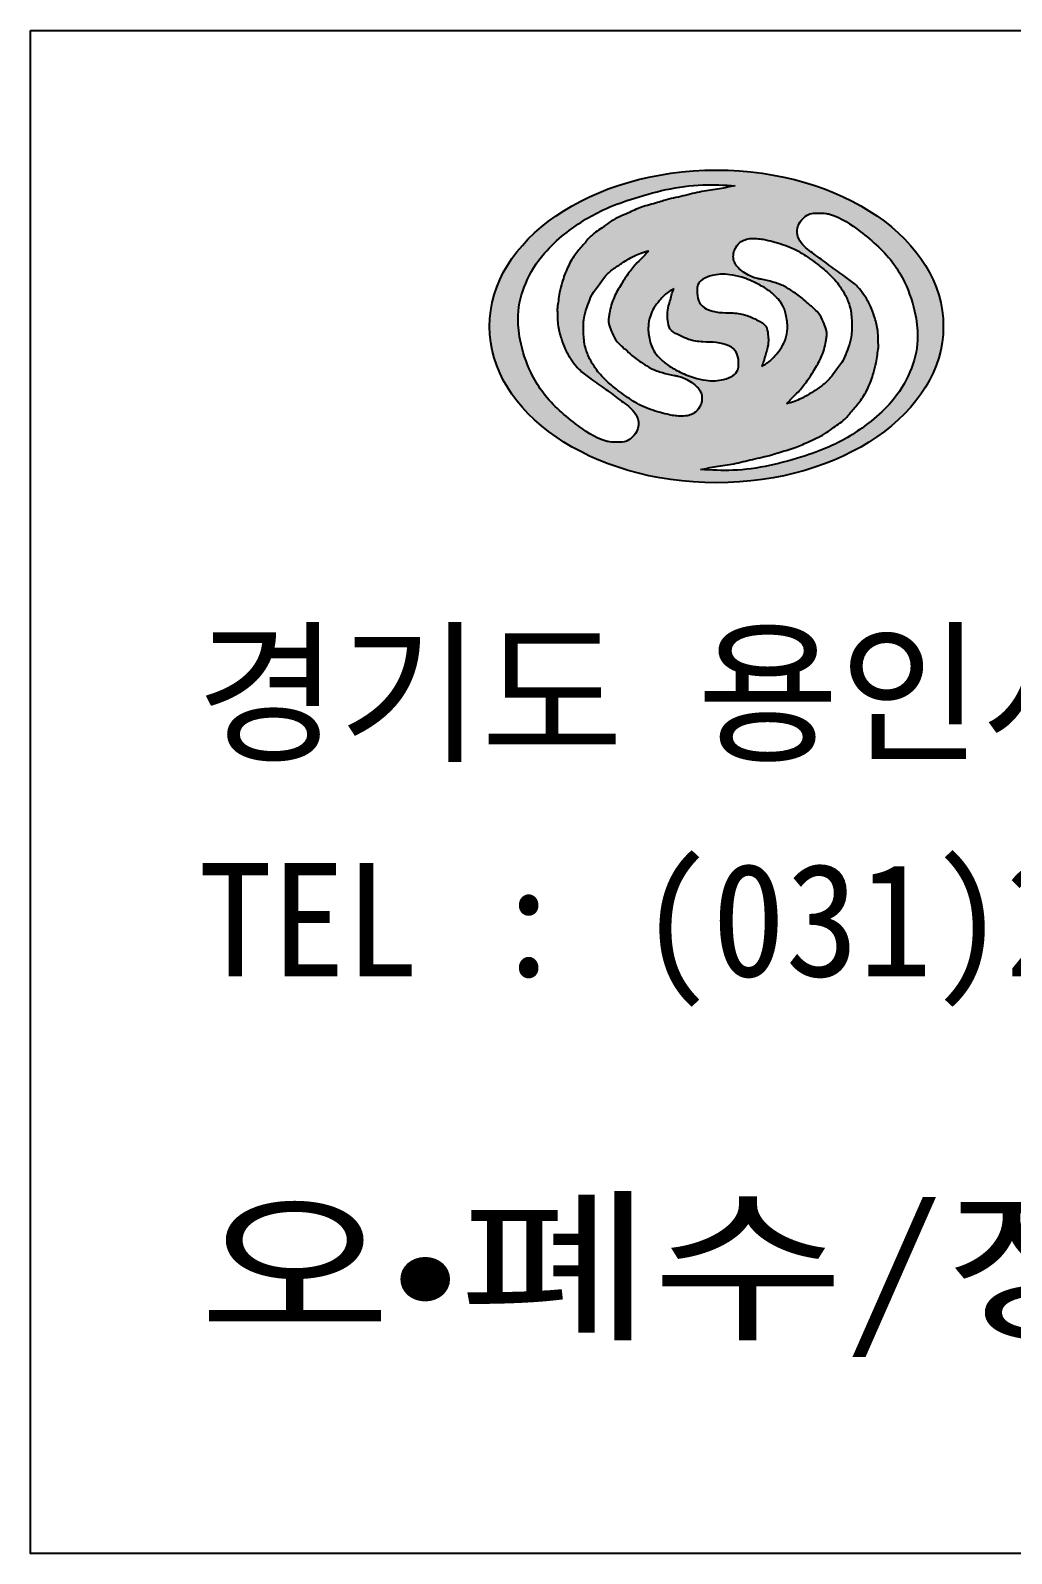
# Model space of a CAD drawing. Header units: millimetres. Extents: x 169673 to 334584, y 156879 to 224061.
# Drawn here: x 191270 to 192613, y 156879 to 158963 of the extents above; entities that cross this region are included whole.
import ezdxf

# ---------------------------------------------------------------- set-up
doc = ezdxf.new("R2010")
doc.units = ezdxf.units.MM
doc.header["$LTSCALE"] = 40
doc.header["$MEASUREMENT"] = 0
doc.layers.get('0').update_dxf_attribs({"linetype": 'CONTINUOUS'})
doc.layers.add('A-BORD', color=7, linetype='CONTINUOUS')
doc.layers.add('TITLE관련', color=7, linetype='CONTINUOUS')
doc.styles.add('굴림', font='')
doc.styles.get('굴림').set_extended_font_data('GulimChe')

msp = doc.modelspace()

# ---------------------------------------------------------------- hatches: boundary and pattern name
h = msp.add_hatch(color=5)
h.set_gradient(color1=(0, 0, 255), color2=(77, 77, 255), one_color=1, tint=0.65)
edge = h.paths.add_edge_path(flags=16)
edge.add_spline(control_points=[(192187, 158361.8), (192201.7, 158361), (192250.3, 158358.3), (192311.4, 158373.4), (192375.1, 158396.4), (192415, 158421.9), (192451.7, 158455.6), (192475.3, 158493.2), (192486, 158535.1), (192481.7, 158577.5), (192470, 158612.7), (192446.4, 158653.7), (192410.8, 158684.5), (192378.2, 158707.5), (192357, 158712.8), (192347.5, 158712.7), (192336.7, 158712.6), (192328.2, 158706.7), (192321.5, 158699.3), (192318.5, 158689.7), (192320, 158679.1), (192328.3, 158665.9), (192345.3, 158654.8), (192364.2, 158640), (192382.7, 158627.4), (192396.6, 158617.3), (192405.5, 158607.9), (192412.7, 158598.2), (192420, 158585.8), (192425.2, 158570.5), (192429.3, 158556.5), (192430, 158544), (192430.2, 158535.6), (192430.5, 158527.3), (192428.7, 158518.5), (192427.4, 158506.7), (192423.3, 158491.6), (192417, 158474.2), (192407.4, 158456.8), (192395.2, 158443.5), (192383.6, 158428.6), (192369.2, 158419.7), (192353.3, 158407.5), (192335.2, 158400.3), (192314.6, 158390.2), (192297.5, 158386.3), (192278.8, 158380), (192258.2, 158376.1), (192233.2, 158369.2), (192209.1, 158366.3), (192194, 158363.2), (192187, 158361.8)], knot_values=[0, 0, 0, 0, 1.7171, 5.630146, 7.172977, 9.586727, 11.063255, 12.933388, 14.665633, 15.973267, 17.82627, 18.933003, 21.428336, 23.236813, 23.465554, 23.95344, 24.33725, 24.684347, 25.113068, 25.478445, 25.820162, 26.323566, 27.227168, 28.151167, 29.124288, 29.825962, 30.133251, 30.62492, 31.222925, 31.799616, 32.498644, 32.902553, 33.252388, 33.474909, 33.860034, 34.288624, 34.856585, 35.671391, 36.440255, 37.140327, 37.763345, 38.611042, 39.09022, 40.080669, 40.854265, 41.749441, 42.104691, 43.150714, 44.173672, 45.117865, 45.959505, 45.959505, 45.959505, 45.959505], degree=3, periodic=0)
h.paths.add_polyline_path([(192003.3, 158523), (192005.4, 158519.3), (192007.6, 158515.7), (192009.9, 158512.2), (192012.4, 158508.7), (192014.9, 158505.4), (192017.7, 158502.2), (192020.5, 158499.1), (192023.6, 158496.1), (192026.8, 158493.4), (192030.1, 158490.8), (192033.5, 158488.2), (192036.9, 158485.8), (192040.4, 158483.3), (192043.9, 158480.9), (192047.3, 158478.5), (192050.8, 158476.1), (192054.2, 158473.6), (192057.6, 158471.1), (192061, 158468.6), (192064.4, 158466.1), (192067.8, 158463.6), (192071.2, 158461), (192074.6, 158458.5), (192078, 158456), (192081.5, 158453.6), (192084.9, 158451.1), (192088.2, 158448.4), (192091.4, 158445.6), (192094.3, 158442.6), (192096.9, 158439.3), (192099.2, 158435.6), (192100.9, 158431.7), (192101.9, 158427.6), (192102.2, 158423.4), (192101.6, 158419.2), (192100.3, 158415.1), (192098.2, 158411.4), (192095.6, 158408.1), (192092.5, 158405.1), (192089.1, 158402.5), (192085.4, 158400.6), (192081.4, 158399.5), (192077.1, 158399.2), (192072.8, 158399.1), (192068.6, 158399.2), (192064.4, 158399.4), (192060.2, 158400.1), (192056.1, 158401.2), (192052.1, 158402.5), (192048.2, 158404.1), (192044.4, 158405.8), (192040.6, 158407.7), (192036.9, 158409.8), (192033.3, 158412), (192029.7, 158414.3), (192026.2, 158416.7), (192022.7, 158419.2), (192019.3, 158421.8), (192015.9, 158424.4), (192012.5, 158427), (192009.1, 158429.7), (192005.8, 158432.4), (192002.5, 158435.1), (191999.2, 158437.9), (191996, 158440.7), (191992.9, 158443.5), (191989.8, 158446.4), (191986.8, 158449.4), (191983.8, 158452.4), (191980.9, 158455.4), (191978.1, 158458.6), (191975.4, 158461.8), (191972.8, 158465.1), (191970.3, 158468.4), (191967.8, 158471.9), (191965.5, 158475.4), (191963.2, 158478.9), (191961.1, 158482.6), (191959, 158486.3), (191957, 158490), (191955.2, 158493.8), (191953.4, 158497.7), (191951.7, 158501.6), (191950, 158505.5), (191948.5, 158509.4), (191947.1, 158513.4), (191945.7, 158517.4), (191944.5, 158521.5), (191943.3, 158525.5), (191942.2, 158529.6), (191941.3, 158533.8), (191940.4, 158537.9), (191939.6, 158542.1), (191938.9, 158546.3), (191938.3, 158550.5), (191937.8, 158554.7), (191937.5, 158558.9), (191937.3, 158563.1), (191937.2, 158567.3), (191937.3, 158571.6), (191937.5, 158575.8), (191937.9, 158580), (191938.5, 158584.2), (191939.2, 158588.4), (191940, 158592.5), (191941, 158596.7), (191942.2, 158600.8), (191943.4, 158604.8), (191944.8, 158608.9), (191946.3, 158612.9), (191947.9, 158616.8), (191949.6, 158620.7), (191951.4, 158624.5), (191953.3, 158628.3), (191955.4, 158632.1), (191957.5, 158635.7), (191959.7, 158639.3), (191962, 158642.9), (191964.5, 158646.4), (191967, 158649.8), (191969.6, 158653.1), (191972.2, 158656.4), (191975, 158659.6), (191977.8, 158662.7), (191980.8, 158665.8), (191983.7, 158668.8), (191986.8, 158671.7), (191989.9, 158674.6), (191993.1, 158677.4), (191996.3, 158680.1), (191999.6, 158682.8), (192002.9, 158685.5), (192006.2, 158688.1), (192009.6, 158690.6), (192013.1, 158693.1), (192016.5, 158695.6), (192020, 158697.9), (192023.6, 158700.3), (192027.2, 158702.6), (192030.8, 158704.8), (192034.4, 158706.9), (192038.1, 158709), (192041.8, 158711), (192045.5, 158713), (192049.3, 158714.9), (192053.1, 158716.7), (192057, 158718.4), (192060.8, 158720.1), (192064.7, 158721.7), (192068.7, 158723.3), (192072.6, 158724.8), (192076.6, 158726.3), (192080.6, 158727.7), (192084.6, 158729.1), (192088.6, 158730.4), (192092.6, 158731.7), (192096.7, 158733), (192100.7, 158734.3), (192104.8, 158735.6), (192108.9, 158736.8), (192112.9, 158737.9), (192117, 158739.1), (192121.2, 158740.2), (192125.3, 158741.2), (192129.4, 158742.3), (192133.5, 158743.3), (192137.7, 158744.2), (192141.8, 158745.1), (192146, 158745.9), (192150.1, 158746.7), (192154.3, 158747.4), (192158.5, 158748.1), (192162.7, 158748.7), (192166.9, 158749.3), (192171.1, 158749.8), (192175.3, 158750.2), (192179.5, 158750.6), (192183.7, 158750.9), (192187.9, 158751.1), (192192.1, 158751.2), (192196.3, 158751.3), (192200.5, 158751.3), (192204.7, 158751.3), (192209, 158751.2), (192213.2, 158751.1), (192217.4, 158750.9), (192221.7, 158750.7), (192225.9, 158750.5), (192230.1, 158750.3), (192234.3, 158750.1), (192230.2, 158749.2), (192226.1, 158748.4), (192221.9, 158747.6), (192217.8, 158746.8), (192213.6, 158746.1), (192209.4, 158745.4), (192205.2, 158744.8), (192201.1, 158744.2), (192196.9, 158743.5), (192192.7, 158742.8), (192188.6, 158742.1), (192184.4, 158741.2), (192180.3, 158740.3), (192176.2, 158739.3), (192172.1, 158738.3), (192168, 158737.3), (192163.9, 158736.3), (192159.8, 158735.3), (192155.6, 158734.4), (192151.5, 158733.5), (192147.4, 158732.6), (192143.3, 158731.6), (192139.2, 158730.5), (192135.2, 158729.3), (192131.1, 158728), (192127.1, 158726.8), (192123, 158725.6), (192118.9, 158724.5), (192114.9, 158723.3), (192110.8, 158722.1), (192106.8, 158720.8), (192102.9, 158719.3), (192099, 158717.7), (192095.1, 158716), (192091.3, 158714.2), (192087.4, 158712.5), (192083.5, 158710.8), (192079.6, 158709.1), (192075.8, 158707.3), (192072, 158705.5), (192068.2, 158703.5), (192064.6, 158701.4), (192061.1, 158699), (192057.7, 158696.5), (192054.3, 158694.1), (192050.8, 158691.6), (192047.3, 158689.2), (192043.8, 158686.8), (192040.5, 158684.2), (192037.3, 158681.4), (192034.4, 158678.4), (192031.5, 158675.3), (192028.8, 158672.1), (192026.1, 158668.8), (192023.3, 158665.6), (192020.6, 158662.4), (192017.9, 158659.1), (192015.3, 158655.8), (192012.9, 158652.3), (192010.6, 158648.7), (192008.6, 158645.1), (192006.6, 158641.3), (192004.8, 158637.5), (192003.1, 158633.6), (192001.5, 158629.7), (192000.1, 158625.7), (191998.7, 158621.7), (191997.4, 158617.7), (191996.2, 158613.6), (191995.2, 158609.5), (191994.3, 158605.4), (191993.6, 158601.2), (191993, 158597.1), (191992.4, 158592.9), (191991.7, 158588.7), (191991.1, 158584.5), (191990.9, 158580.3), (191991, 158576.1), (191991.2, 158571.8), (191991.3, 158567.6), (191991.5, 158563.4), (191991.9, 158559.2), (191992.6, 158555), (191993.5, 158550.9), (191994.5, 158546.8), (191995.7, 158542.7), (191997, 158538.7), (191998.4, 158534.7), (191999.9, 158530.7), (192001.5, 158526.8)])
h.paths.add_polyline_path([(192068.3, 158543.3), (192070, 158540.4), (192072, 158537.7), (192074.2, 158535.1), (192076.5, 158532.6), (192079, 158530.3), (192081.6, 158528), (192084.2, 158525.8), (192086.7, 158523.5), (192089.3, 158521.3), (192091.8, 158519), (192094.4, 158516.9), (192097.1, 158514.7), (192099.8, 158512.6), (192102.5, 158510.6), (192105.3, 158508.7), (192108.1, 158506.8), (192111, 158504.9), (192113.9, 158503.2), (192116.8, 158501.5), (192119.9, 158499.9), (192122.9, 158498.5), (192126.1, 158497.3), (192129.3, 158496.1), (192132.5, 158495.1), (192135.8, 158494.1), (192139.1, 158493.2), (192142.4, 158492.4), (192145.7, 158491.7), (192149, 158491), (192152.4, 158490.3), (192155.7, 158489.6), (192159, 158488.7), (192162.2, 158487.7), (192165.3, 158486.4), (192168.3, 158484.8), (192171.3, 158483), (192174.1, 158481.2), (192177, 158479.3), (192179.6, 158477.2), (192182.2, 158474.9), (192184.4, 158472.4), (192186.3, 158469.5), (192187.7, 158466.4), (192188.6, 158463.1), (192188.9, 158459.7), (192188.8, 158456.3), (192188.1, 158453), (192187, 158449.8), (192185.4, 158446.8), (192183.5, 158443.9), (192181.1, 158441.4), (192178.5, 158439.3), (192175.5, 158437.6), (192172.3, 158436.3), (192169.1, 158435.4), (192165.7, 158435), (192162.3, 158434.8), (192158.9, 158434.8), (192155.5, 158435), (192152.1, 158435.4), (192148.7, 158435.8), (192145.4, 158436.4), (192142.1, 158437.1), (192138.8, 158437.9), (192135.5, 158438.7), (192132.2, 158439.6), (192128.9, 158440.5), (192125.6, 158441.5), (192122.4, 158442.6), (192119.2, 158443.7), (192116, 158444.8), (192112.8, 158446.1), (192109.7, 158447.4), (192106.6, 158448.8), (192103.6, 158450.3), (192100.6, 158451.9), (192097.6, 158453.6), (192094.7, 158455.4), (192091.9, 158457.2), (192089, 158459.1), (192086.2, 158461), (192083.4, 158463), (192080.6, 158464.9), (192077.9, 158466.9), (192075.2, 158468.9), (192072.4, 158471), (192069.8, 158473.1), (192067.1, 158475.2), (192064.5, 158477.4), (192061.9, 158479.6), (192059.4, 158481.9), (192056.9, 158484.2), (192054.5, 158486.6), (192052.2, 158489.1), (192049.9, 158491.6), (192047.7, 158494.2), (192045.6, 158496.9), (192043.6, 158499.6), (192041.6, 158502.4), (192039.8, 158505.3), (192038.1, 158508.2), (192036.4, 158511.2), (192034.9, 158514.2), (192033.4, 158517.3), (192032.1, 158520.4), (192030.9, 158523.6), (192029.8, 158526.8), (192029, 158530.1), (192028.3, 158533.4), (192027.8, 158536.8), (192027.4, 158540.2), (192027.1, 158543.6), (192026.9, 158547), (192026.8, 158550.4), (192026.8, 158553.8), (192026.8, 158557.2), (192026.8, 158560.6), (192027, 158564), (192027.3, 158567.4), (192027.7, 158570.7), (192028.5, 158574.1), (192029.4, 158577.3), (192030.5, 158580.5), (192031.7, 158583.7), (192032.9, 158586.9), (192034, 158590.2), (192035.1, 158593.4), (192036.3, 158596.6), (192037.7, 158599.6), (192039.3, 158602.6), (192041.2, 158605.4), (192043.2, 158608.2), (192045.3, 158610.9), (192047.4, 158613.6), (192049.4, 158616.3), (192051.4, 158619.1), (192053.3, 158621.9), (192055.4, 158624.6), (192057.6, 158627.2), (192059.9, 158629.6), (192062.4, 158631.9), (192065, 158634.1), (192067.7, 158636.2), (192070.5, 158638.2), (192073.3, 158640.2), (192076.1, 158642), (192079, 158643.9), (192081.8, 158645.7), (192084.7, 158647.5), (192087.6, 158649.2), (192090.6, 158650.9), (192093.6, 158652.6), (192096.6, 158654.1), (192099.7, 158655.5), (192102.8, 158656.8), (192106, 158658), (192109.2, 158659.1), (192112.5, 158660.1), (192115.7, 158661), (192113.6, 158658.4), (192111.4, 158655.8), (192109.1, 158653.3), (192106.7, 158650.9), (192104.2, 158648.6), (192101.8, 158646.2), (192099.4, 158643.8), (192097, 158641.3), (192094.8, 158638.7), (192092.7, 158636.1), (192090.6, 158633.4), (192088.6, 158630.6), (192086.7, 158627.8), (192084.8, 158625), (192082.9, 158622.2), (192081.1, 158619.3), (192079.3, 158616.5), (192077.5, 158613.6), (192075.7, 158610.7), (192074, 158607.7), (192072.4, 158604.7), (192070.8, 158601.7), (192069.3, 158598.7), (192068, 158595.5), (192066.7, 158592.4), (192065.6, 158589.2), (192064.5, 158585.9), (192063.6, 158582.6), (192062.9, 158579.3), (192062.2, 158576), (192061.7, 158572.6), (192061.3, 158569.2), (192061.1, 158565.8), (192061.3, 158562.4), (192061.9, 158559.1), (192062.9, 158555.9), (192064.2, 158552.7), (192065.5, 158549.5), (192066.9, 158546.4)])
h.paths.add_polyline_path([(192149.1, 158550.3), (192151.6, 158548.7), (192154.1, 158547.3), (192156.8, 158545.9), (192159.4, 158544.6), (192161.9, 158543.4), (192164.5, 158542.2), (192167.1, 158541.1), (192169.7, 158540.1), (192172.4, 158539.3), (192175.1, 158538.5), (192177.9, 158537.9), (192180.7, 158537.4), (192183.6, 158536.9), (192186.4, 158536.6), (192189.3, 158536.4), (192192.1, 158536.2), (192195, 158536.1), (192197.8, 158536.1), (192200.7, 158536), (192203.5, 158535.9), (192206.3, 158535.7), (192209.2, 158535.4), (192212, 158535), (192214.8, 158534.5), (192217.5, 158533.9), (192220.3, 158533.1), (192223, 158532.2), (192225.7, 158531.2), (192228.2, 158529.8), (192230.5, 158528.1), (192232.6, 158526.2), (192234.5, 158523.9), (192236, 158521.5), (192237.2, 158518.9), (192238.1, 158516.2), (192238.6, 158513.4), (192238.9, 158510.6), (192239, 158507.7), (192239, 158504.8), (192238.8, 158501.9), (192238.3, 158499.1), (192237.2, 158496.5), (192235.7, 158494.1), (192233.7, 158492), (192231.4, 158490.2), (192228.9, 158488.7), (192226.4, 158487.5), (192223.7, 158486.5), (192220.9, 158485.7), (192218.1, 158485), (192215.3, 158484.4), (192212.5, 158483.9), (192209.7, 158483.4), (192206.9, 158483.2), (192204.1, 158483.1), (192201.2, 158483.3), (192198.4, 158483.5), (192195.6, 158483.9), (192192.7, 158484.3), (192189.9, 158484.7), (192187.1, 158485.3), (192184.3, 158485.8), (192181.6, 158486.5), (192178.8, 158487.2), (192176.1, 158488.1), (192173.4, 158489), (192170.8, 158490), (192168.1, 158491), (192165.5, 158492.1), (192162.9, 158493.3), (192160.3, 158494.5), (192157.7, 158495.8), (192155.2, 158497.1), (192152.7, 158498.4), (192150.2, 158499.8), (192147.7, 158501.2), (192145.3, 158502.7), (192142.9, 158504.2), (192140.6, 158505.9), (192138.3, 158507.6), (192136.1, 158509.4), (192134, 158511.3), (192132, 158513.3), (192130, 158515.3), (192128, 158517.4), (192126.2, 158519.6), (192124.5, 158521.9), (192122.9, 158524.3), (192121.6, 158526.7), (192120.4, 158529.3), (192119.4, 158532), (192118.5, 158534.7), (192117.7, 158537.5), (192117.1, 158540.3), (192116.5, 158543.1), (192116.1, 158545.9), (192115.7, 158548.7), (192115.5, 158551.6), (192115.5, 158554.4), (192115.5, 158557.3), (192115.8, 158560.1), (192116.1, 158562.9), (192116.6, 158565.7), (192117.2, 158568.5), (192118, 158571.3), (192118.9, 158574), (192119.9, 158576.7), (192121.1, 158579.2), (192122.5, 158581.8), (192124, 158584.2), (192125.6, 158586.5), (192127.3, 158588.7), (192129.2, 158590.9), (192131, 158593.1), (192132.9, 158595.3), (192134.8, 158597.4), (192136.7, 158599.4), (192138.8, 158601.3), (192141, 158603.1), (192143.3, 158604.8), (192145.7, 158606.4), (192148.1, 158607.9), (192150.6, 158609.4), (192149.4, 158606.8), (192148.4, 158604.1), (192147.5, 158601.4), (192146.8, 158598.7), (192146.1, 158595.9), (192145.4, 158593.2), (192144.6, 158590.4), (192143.7, 158587.7), (192143, 158585), (192142.4, 158582.2), (192141.9, 158579.4), (192141.6, 158576.5), (192141.5, 158573.7), (192141.6, 158570.9), (192141.8, 158568.1), (192142.1, 158565.2), (192142.5, 158562.3), (192143.1, 158559.4), (192143.9, 158556.7), (192145.2, 158554.2), (192147, 158552.1)])
h.paths.add_polyline_path([(192246.2, 158573.8), (192243.4, 158574.4), (192240.6, 158574.9), (192237.8, 158575.4), (192234.9, 158575.7), (192232.1, 158575.9), (192229.2, 158576.1), (192226.3, 158576.2), (192223.5, 158576.2), (192220.6, 158576.3), (192217.8, 158576.4), (192215, 158576.6), (192212.2, 158576.8), (192209.4, 158577.3), (192206.6, 158577.8), (192203.8, 158578.4), (192201, 158579.2), (192198.3, 158580.1), (192195.6, 158581.1), (192193.1, 158582.5), (192190.8, 158584.2), (192188.7, 158586.1), (192186.8, 158588.3), (192185.3, 158590.8), (192184.1, 158593.4), (192183.2, 158596.1), (192182.7, 158598.9), (192182.4, 158601.7), (192182.3, 158604.6), (192182.3, 158607.5), (192182.5, 158610.4), (192183.1, 158613.2), (192184.1, 158615.8), (192185.7, 158618.2), (192187.6, 158620.3), (192189.9, 158622.1), (192192.4, 158623.6), (192195, 158624.8), (192197.6, 158625.8), (192200.4, 158626.6), (192203.2, 158627.3), (192206, 158627.9), (192208.8, 158628.4), (192211.6, 158628.8), (192214.4, 158629.1), (192217.2, 158629.1), (192220.1, 158629), (192222.9, 158628.8), (192225.8, 158628.4), (192228.6, 158628), (192231.4, 158627.6), (192234.2, 158627), (192237, 158626.4), (192239.8, 158625.8), (192242.5, 158625.1), (192245.2, 158624.2), (192247.9, 158623.3), (192250.6, 158622.3), (192253.2, 158621.3), (192255.8, 158620.2), (192258.4, 158619), (192261, 158617.8), (192263.6, 158616.5), (192266.1, 158615.2), (192268.7, 158613.9), (192271.1, 158612.5), (192273.6, 158611.1), (192276, 158609.6), (192278.4, 158608.1), (192280.7, 158606.4), (192283, 158604.7), (192285.2, 158602.9), (192287.3, 158601), (192289.4, 158599), (192291.4, 158597), (192293.3, 158594.9), (192295.1, 158592.7), (192296.8, 158590.4), (192298.4, 158588), (192299.7, 158585.5), (192300.9, 158583), (192302, 158580.3), (192302.8, 158577.6), (192303.6, 158574.8), (192304.3, 158572), (192304.8, 158569.2), (192305.3, 158566.4), (192305.6, 158563.5), (192305.8, 158560.7), (192305.9, 158557.9), (192305.8, 158555), (192305.6, 158552.2), (192305.2, 158549.4), (192304.7, 158546.6), (192304.1, 158543.8), (192303.3, 158541), (192302.4, 158538.3), (192301.4, 158535.6), (192300.2, 158533), (192298.9, 158530.5), (192297.4, 158528.1), (192295.7, 158525.8), (192294, 158523.6), (192292.2, 158521.4), (192290.3, 158519.2), (192288.5, 158517), (192286.6, 158514.9), (192284.6, 158512.9), (192282.5, 158511), (192280.3, 158509.2), (192278, 158507.5), (192275.6, 158505.9), (192273.2, 158504.4), (192270.7, 158502.9), (192271.9, 158505.5), (192272.9, 158508.2), (192273.8, 158510.9), (192274.5, 158513.6), (192275.2, 158516.4), (192275.9, 158519.1), (192276.7, 158521.9), (192277.6, 158524.6), (192278.4, 158527.3), (192279, 158530.1), (192279.4, 158532.9), (192279.7, 158535.8), (192279.8, 158538.6), (192279.7, 158541.4), (192279.5, 158544.2), (192279.2, 158547.1), (192278.8, 158550), (192278.2, 158552.9), (192277.4, 158555.6), (192276.1, 158558.1), (192274.4, 158560.2), (192272.2, 158562), (192269.8, 158563.6), (192267.2, 158565), (192264.5, 158566.4), (192261.9, 158567.7), (192259.4, 158568.9), (192256.8, 158570.1), (192254.2, 158571.2), (192251.6, 158572.2), (192248.9, 158573)])
h.paths.add_polyline_path([(191898.2, 158557.6), (191899.7, 158536.6), (191904.2, 158515.8), (191911.6, 158495.5), (191921.9, 158475.7), (191934.9, 158456.8), (191950.6, 158438.8), (191968.7, 158421.9), (191989.2, 158406.3), (192011.8, 158392.3), (192036.2, 158379.8), (192062.4, 158369), (192089.9, 158360), (192118.6, 158352.9), (192148.2, 158347.8), (192178.3, 158344.7), (192208.7, 158343.7), (192239.2, 158344.7), (192269.3, 158347.8), (192298.9, 158352.9), (192327.5, 158360), (192355.1, 158369), (192381.2, 158379.8), (192405.7, 158392.3), (192428.3, 158406.3), (192448.7, 158421.9), (192466.9, 158438.8), (192482.5, 158456.8), (192495.6, 158475.7), (192505.8, 158495.5), (192513.2, 158515.8), (192517.7, 158536.6), (192519.2, 158557.6), (192517.7, 158578.5), (192513.2, 158599.3), (192505.8, 158619.6), (192495.6, 158639.4), (192482.5, 158658.4), (192466.9, 158676.4), (192448.7, 158693.2), (192428.3, 158708.8), (192405.7, 158722.9), (192381.2, 158735.4), (192355.1, 158746.2), (192327.5, 158755.1), (192298.9, 158762.2), (192269.3, 158767.3), (192239.2, 158770.4), (192208.7, 158771.4), (192178.3, 158770.4), (192148.2, 158767.3), (192118.6, 158762.2), (192089.9, 158755.1), (192062.4, 158746.2), (192036.2, 158735.4), (192011.8, 158722.9), (191989.2, 158708.8), (191968.7, 158693.2), (191950.6, 158676.4), (191934.9, 158658.4), (191921.9, 158639.4), (191911.6, 158619.6), (191904.2, 158599.3), (191899.7, 158578.5)])
h.paths.add_polyline_path([(192281.6, 158619.4), (192278.3, 158620.2), (192275, 158621), (192271.7, 158621.7), (192268.4, 158622.4), (192265.1, 158623.1), (192261.8, 158623.9), (192258.5, 158625), (192255.4, 158626.3), (192252.4, 158627.9), (192249.5, 158629.6), (192246.6, 158631.5), (192243.8, 158633.4), (192241.1, 158635.5), (192238.6, 158637.8), (192236.3, 158640.3), (192234.5, 158643.2), (192233.1, 158646.3), (192232.2, 158649.6), (192231.8, 158652.9), (192232, 158656.3), (192232.6, 158659.7), (192233.7, 158662.9), (192235.3, 158665.9), (192237.3, 158668.7), (192239.6, 158671.2), (192242.3, 158673.4), (192245.2, 158675.1), (192248.4, 158676.4), (192251.7, 158677.2), (192255.1, 158677.7), (192258.5, 158677.9), (192261.9, 158677.9), (192265.3, 158677.7), (192268.6, 158677.3), (192272, 158676.8), (192275.3, 158676.2), (192278.7, 158675.5), (192282, 158674.8), (192285.3, 158673.9), (192288.5, 158673), (192291.8, 158672.1), (192295.1, 158671.1), (192298.3, 158670.1), (192301.6, 158669), (192304.8, 158667.8), (192307.9, 158666.6), (192311.1, 158665.3), (192314.1, 158663.8), (192317.2, 158662.3), (192320.2, 158660.7), (192323.1, 158659), (192326, 158657.3), (192328.9, 158655.4), (192331.7, 158653.6), (192334.5, 158651.6), (192337.3, 158649.7), (192340.1, 158647.7), (192342.9, 158645.7), (192345.6, 158643.7), (192348.3, 158641.7), (192351, 158639.6), (192353.6, 158637.5), (192356.2, 158635.3), (192358.8, 158633.1), (192361.3, 158630.8), (192363.8, 158628.5), (192366.2, 158626.1), (192368.6, 158623.6), (192370.9, 158621.1), (192373.1, 158618.5), (192375.2, 158615.8), (192377.2, 158613.1), (192379.1, 158610.3), (192380.9, 158607.4), (192382.7, 158604.5), (192384.3, 158601.5), (192385.9, 158598.5), (192387.3, 158595.4), (192388.7, 158592.2), (192389.9, 158589.1), (192390.9, 158585.8), (192391.8, 158582.6), (192392.5, 158579.2), (192393, 158575.9), (192393.4, 158572.5), (192393.6, 158569.1), (192393.8, 158565.7), (192393.9, 158562.3), (192394, 158558.9), (192394, 158555.5), (192393.9, 158552.1), (192393.8, 158548.7), (192393.5, 158545.3), (192393, 158541.9), (192392.3, 158538.6), (192391.3, 158535.4), (192390.2, 158532.2), (192389, 158529), (192387.9, 158525.7), (192386.7, 158522.5), (192385.6, 158519.3), (192384.4, 158516.1), (192383, 158513), (192381.4, 158510.1), (192379.5, 158507.3), (192377.5, 158504.5), (192375.5, 158501.8), (192373.4, 158499.1), (192371.3, 158496.4), (192369.4, 158493.6), (192367.4, 158490.8), (192365.4, 158488.1), (192363.2, 158485.5), (192360.8, 158483.1), (192358.3, 158480.8), (192355.7, 158478.6), (192353, 158476.5), (192350.3, 158474.4), (192347.5, 158472.5), (192344.6, 158470.6), (192341.8, 158468.8), (192338.9, 158467), (192336, 158465.2), (192333.1, 158463.4), (192330.2, 158461.7), (192327.2, 158460.1), (192324.1, 158458.6), (192321.1, 158457.1), (192317.9, 158455.8), (192314.8, 158454.6), (192311.5, 158453.6), (192308.3, 158452.6), (192305, 158451.7), (192307.2, 158454.3), (192309.3, 158456.9), (192311.6, 158459.4), (192314, 158461.8), (192316.5, 158464.1), (192319, 158466.5), (192321.4, 158468.9), (192323.7, 158471.3), (192325.9, 158473.9), (192328, 158476.6), (192330.1, 158479.3), (192332.1, 158482), (192334.1, 158484.8), (192336, 158487.6), (192337.8, 158490.5), (192339.7, 158493.3), (192341.5, 158496.2), (192343.3, 158499.1), (192345, 158502), (192346.7, 158505), (192348.4, 158507.9), (192349.9, 158510.9), (192351.4, 158514), (192352.8, 158517.1), (192354, 158520.3), (192355.2, 158523.5), (192356.2, 158526.8), (192357.1, 158530), (192357.9, 158533.4), (192358.5, 158536.7), (192359, 158540), (192359.4, 158543.4), (192359.6, 158546.8), (192359.5, 158550.2), (192358.8, 158553.5), (192357.8, 158556.8), (192356.6, 158560), (192355.2, 158563.1), (192353.9, 158566.3), (192352.4, 158569.3), (192350.7, 158572.3), (192348.8, 158575), (192346.6, 158577.6), (192344.2, 158580.1), (192341.7, 158582.4), (192339.1, 158584.7), (192336.5, 158586.9), (192334, 158589.1), (192331.5, 158591.4), (192328.9, 158593.6), (192326.3, 158595.8), (192323.7, 158597.9), (192321, 158600), (192318.2, 158602), (192315.5, 158604), (192312.6, 158605.9), (192309.8, 158607.7), (192306.9, 158609.5), (192303.9, 158611.2), (192300.9, 158612.7), (192297.8, 158614.1), (192294.6, 158615.4), (192291.4, 158616.6), (192288.2, 158617.6), (192284.9, 158618.6)])

# ---------------------------------------------------------------- linework, layer by layer
msp.add_lwpolyline([(191269.9, 158962.5), (196813.5, 158962.5), (196813.5, 156878.5), (191269.9, 156878.5)], close=True)
at = {"layer": 'TITLE관련', "color": 5}
msp.add_ellipse((192208.7, 158557.6), major_axis=(310.5, 0), ratio=0.688799, start_param=3.141593, end_param=9.424778, dxfattribs=at)
for points, knots in [([(192234.3, 158750.1), (192219.5, 158750.9), (192171, 158753.6), (192109.9, 158738.5), (192046.2, 158715.5), (192006.3, 158690), (191969.6, 158656.3), (191946, 158618.6), (191935.2, 158576.7), (191939.6, 158534.4), (191951.2, 158499.2), (191974.9, 158458.2), (192010.5, 158427.4), (192043.1, 158404.4), (192064.3, 158399), (192073.8, 158399.2), (192084.6, 158399.3), (192093.1, 158405.1), (192099.7, 158412.5), (192102.8, 158422.2), (192101.3, 158432.8), (192093, 158445.9), (192076, 158457.1), (192057.1, 158471.9), (192038.6, 158484.5), (192024.7, 158494.6), (192015.8, 158504), (192008.6, 158513.7), (192001.3, 158526.1), (191996, 158541.4), (191992, 158555.3), (191991.2, 158567.9), (191991, 158576.3), (191990.8, 158584.5), (191992.6, 158593.3), (191993.9, 158605.1), (191998, 158620.3), (192004.3, 158637.7), (192013.9, 158655.1), (192026, 158668.4), (192037.6, 158683.2), (192052.1, 158692.2), (192067.9, 158704.4), (192086.1, 158711.6), (192106.7, 158721.7), (192123.8, 158725.5), (192142.5, 158731.8), (192163.1, 158735.7), (192188.1, 158742.6), (192212.2, 158745.5), (192227.2, 158748.6), (192234.3, 158750.1)], [0, 0, 0, 0, 49.377484, 161.901668, 206.2676, 275.677833, 318.137124, 371.91501, 421.727761, 459.330316, 512.615628, 544.441047, 616.197316, 668.202238, 674.779947, 688.809686, 699.846623, 709.827795, 722.156174, 732.663026, 742.489514, 756.965477, 782.949632, 809.520315, 837.503585, 857.681043, 866.517531, 880.656042, 897.852396, 914.435819, 934.53721, 946.152084, 956.212013, 962.610848, 973.685577, 986.010191, 1002.342571, 1025.77329, 1047.882888, 1068.01428, 1085.92988, 1110.306398, 1124.085735, 1152.567234, 1174.812893, 1200.554729, 1210.770352, 1240.849989, 1270.266395, 1297.417776, 1321.620362, 1321.620362, 1321.620362, 1321.620362]), ([(192187, 158361.8), (192201.7, 158361), (192250.3, 158358.3), (192311.4, 158373.4), (192375.1, 158396.4), (192415, 158421.9), (192451.7, 158455.6), (192475.3, 158493.2), (192486, 158535.1), (192481.7, 158577.5), (192470, 158612.7), (192446.4, 158653.7), (192410.8, 158684.5), (192378.2, 158707.5), (192357, 158712.8), (192347.5, 158712.7), (192336.7, 158712.6), (192328.2, 158706.7), (192321.5, 158699.3), (192318.5, 158689.7), (192320, 158679.1), (192328.3, 158665.9), (192345.3, 158654.8), (192364.2, 158640), (192382.7, 158627.4), (192396.6, 158617.3), (192405.5, 158607.9), (192412.7, 158598.2), (192420, 158585.8), (192425.2, 158570.5), (192429.3, 158556.5), (192430, 158544), (192430.2, 158535.6), (192430.5, 158527.3), (192428.7, 158518.5), (192427.4, 158506.7), (192423.3, 158491.6), (192417, 158474.2), (192407.4, 158456.8), (192395.2, 158443.5), (192383.6, 158428.6), (192369.2, 158419.7), (192353.3, 158407.5), (192335.2, 158400.3), (192314.6, 158390.2), (192297.5, 158386.3), (192278.8, 158380), (192258.2, 158376.1), (192233.2, 158369.2), (192209.1, 158366.3), (192194, 158363.2), (192187, 158361.8)], [0, 0, 0, 0, 49.377484, 161.901668, 206.2676, 275.677833, 318.137124, 371.91501, 421.727761, 459.330316, 512.615628, 544.441047, 616.197316, 668.202238, 674.779947, 688.809686, 699.846623, 709.827795, 722.156174, 732.663026, 742.489514, 756.965477, 782.949632, 809.520315, 837.503585, 857.681043, 866.517531, 880.656042, 897.852396, 914.435819, 934.53721, 946.152084, 956.212013, 962.610848, 973.685577, 986.010191, 1002.342571, 1025.77329, 1047.882888, 1068.01428, 1085.92988, 1110.306398, 1124.085735, 1152.567234, 1174.812893, 1200.554729, 1210.770352, 1240.849989, 1270.266395, 1297.417776, 1321.620362, 1321.620362, 1321.620362, 1321.620362]), ([(192304.9, 158451.6), (192307, 158454.1), (192311.8, 158460.1), (192322.2, 158468.9), (192332.4, 158482), (192342.7, 158497.8), (192353, 158515.6), (192357.9, 158531.5), (192359.6, 158543.6), (192359.9, 158551.9), (192355.8, 158561.8), (192350.6, 158574.5), (192342.3, 158582), (192334.3, 158588.8), (192326.3, 158596.2), (192314.6, 158604.8), (192300.9, 158613.3), (192286, 158618.6), (192273.6, 158621.4), (192264, 158623.2), (192256.4, 158625.4), (192248, 158630.4), (192240.2, 158635.7), (192235, 158641.7), (192232.2, 158647.9), (192231.5, 158654.1), (192232.6, 158660.3), (192235.5, 158667.1), (192241.4, 158673.6), (192250.2, 158677.4), (192259.1, 158678.2), (192268, 158677.5), (192277.9, 158675.8), (192293.9, 158671.8), (192314.8, 158664.8), (192333.3, 158652.7), (192348.6, 158641.7), (192362.4, 158630.4), (192375.7, 158616.3), (192385.4, 158600.3), (192392.7, 158583.2), (192394, 158566.3), (192394.1, 158551.9), (192393.1, 158538.9), (192387.8, 158526.3), (192383.1, 158510.6), (192372.8, 158499.1), (192364.5, 158486), (192353.5, 158476.4), (192339.9, 158467.5), (192327.3, 158459.8), (192315.2, 158454.5), (192308.2, 158452.6), (192304.6, 158451.6)], [0, 0, 0, 0, 10.807412, 25.675716, 45.37823, 65.829913, 88.737681, 113.895809, 120.661391, 129.497879, 141.350138, 155.931544, 174.896921, 177.706176, 191.092469, 210.898389, 226.471244, 244.695137, 263.17201, 269.088339, 277.377251, 289.512069, 301.273896, 308.842648, 315.525382, 323.803085, 329.363456, 336.325182, 348.398635, 357.401666, 367.833135, 377.906899, 387.174184, 401.289692, 433.101981, 459.910955, 474.965428, 495.954816, 519.464653, 539.167171, 558.178999, 580.893431, 594.909928, 606.552746, 624.186275, 640.200043, 660.744581, 674.701335, 691.734945, 709.060395, 729.129428, 740.732308, 753.165668, 753.165668, 753.165668, 753.165668]), ([(192115.8, 158661.1), (192113.8, 158658.6), (192108.9, 158652.6), (192098.6, 158643.7), (192088.4, 158630.7), (192078.1, 158614.9), (192067.7, 158597.1), (192062.9, 158581.2), (192061.2, 158569.1), (192060.8, 158560.7), (192065, 158550.9), (192070.2, 158538.2), (192078.5, 158530.7), (192086.5, 158523.9), (192094.4, 158516.5), (192106.2, 158507.8), (192119.8, 158499.3), (192134.7, 158494.1), (192147.2, 158491.3), (192156.8, 158489.4), (192164.4, 158487.2), (192172.7, 158482.3), (192180.5, 158476.9), (192185.7, 158471), (192188.6, 158464.8), (192189.2, 158458.5), (192188.2, 158452.4), (192185.2, 158445.5), (192179.4, 158439.1), (192170.5, 158435.3), (192161.6, 158434.5), (192152.7, 158435.1), (192142.8, 158436.8), (192126.8, 158440.9), (192106, 158447.9), (192087.4, 158460), (192072.2, 158471), (192058.3, 158482.3), (192045.1, 158496.4), (192035.4, 158512.4), (192028.1, 158529.5), (192026.8, 158546.3), (192026.7, 158560.8), (192027.6, 158573.8), (192033, 158586.4), (192037.6, 158602.1), (192047.9, 158613.6), (192056.2, 158626.7), (192067.3, 158636.3), (192080.9, 158645.2), (192093.4, 158652.9), (192105.6, 158658.1), (192112.5, 158660.1), (192116.1, 158661.1)], [0, 0, 0, 0, 10.807412, 25.675716, 45.37823, 65.829913, 88.737681, 113.895809, 120.661391, 129.497879, 141.350138, 155.931544, 174.896921, 177.706176, 191.092469, 210.898389, 226.471244, 244.695137, 263.17201, 269.088339, 277.377251, 289.512069, 301.273896, 308.842648, 315.525382, 323.803085, 329.363456, 336.325182, 348.398635, 357.401666, 367.833135, 377.906899, 387.174184, 401.289692, 433.101981, 459.910955, 474.965428, 495.954816, 519.464653, 539.167171, 558.178999, 580.893431, 594.909928, 606.552746, 624.186275, 640.200043, 660.744581, 674.701335, 691.734945, 709.060395, 729.129428, 740.732308, 753.165668, 753.165668, 753.165668, 753.165668]), ([(192270.7, 158502.9), (192271.7, 158505.2), (192273.9, 158510.1), (192275.4, 158518.2), (192278.7, 158527.4), (192280.2, 158537.1), (192279.2, 158547.6), (192277.6, 158559.5), (192264.5, 158566.5), (192249.9, 158573.6), (192231.5, 158576.6), (192215.6, 158576), (192202.5, 158578.5), (192191.5, 158582.1), (192182.7, 158592.9), (192182.1, 158604.6), (192182.7, 158615.3), (192190.4, 158623.8), (192202, 158627.1), (192214.6, 158629.7), (192228.5, 158628.3), (192245.7, 158624.9), (192263.3, 158617), (192279.7, 158607.9), (192290.8, 158598.1), (192299.8, 158587.3), (192304.7, 158572.7), (192306.7, 158556.2), (192303.9, 158541.2), (192298.6, 158528.9), (192291.1, 158520.1), (192282.6, 158510.2), (192275.2, 158505.7), (192270.7, 158502.9)], [0, 0, 0, 0, 8.204469, 17.959836, 27.503522, 40.732837, 50.198376, 63.133157, 77.942017, 95.948081, 118.241685, 138.981879, 148.902403, 162.708666, 176.794544, 192.178448, 200.796848, 211.837991, 227.568046, 240.542246, 254.58852, 273.59302, 299.000862, 318.806782, 335.862181, 348.235665, 365.211945, 386.344607, 403.078515, 415.763237, 430.328716, 441.540922, 459.039664, 459.039664, 459.039664, 459.039664]), ([(192150.6, 158609.4), (192149.6, 158607.1), (192147.4, 158602.2), (192145.9, 158594), (192142.6, 158584.9), (192141.2, 158575.1), (192142.1, 158564.7), (192143.7, 158552.8), (192156.9, 158545.8), (192171.4, 158538.7), (192189.8, 158535.7), (192205.7, 158536.3), (192218.8, 158533.8), (192229.8, 158530.2), (192238.6, 158519.4), (192239.2, 158507.7), (192238.6, 158497), (192230.9, 158488.5), (192219.3, 158485.1), (192206.7, 158482.6), (192192.8, 158484), (192175.6, 158487.4), (192158, 158495.3), (192141.6, 158504.4), (192130.5, 158514.2), (192121.6, 158525), (192116.6, 158539.6), (192114.6, 158556.1), (192117.4, 158571.1), (192122.7, 158583.4), (192130.2, 158592.2), (192138.7, 158602.1), (192146.1, 158606.6), (192150.6, 158609.4)], [0, 0, 0, 0, 8.204469, 17.959836, 27.503522, 40.732837, 50.198376, 63.133157, 77.942017, 95.948081, 118.241685, 138.981879, 148.902403, 162.708666, 176.794544, 192.178448, 200.796848, 211.837991, 227.568046, 240.542246, 254.58852, 273.59302, 299.000862, 318.806782, 335.862181, 348.235665, 365.211945, 386.344607, 403.078515, 415.763237, 430.328716, 441.540922, 459.039664, 459.039664, 459.039664, 459.039664])]:
    msp.add_open_spline(points, degree=3, knots=knots, dxfattribs=at)

# ---------------------------------------------------------------- texts
at = {"layer": 'A-BORD', "color": 7, "style": '굴림'}
for s, p in [('경기도 용인시 기흥구 흥덕1로 13 흥덕아이티밸리', (191496.7, 157978)), ('TEL : (031)234-3234       FAX : (031)234-3509', (191500, 157668.1))]:
    msp.add_text(s, height=155.334, dxfattribs=at).set_placement(p)
at = {"layer": 'A-BORD', "color": 7, "style": '굴림', "width": 1.27}
msp.add_text('오•폐수/정화조/ 빗물/중수 설계·시공', height=165.6, dxfattribs=at).set_placement((191500, 157187.7))

doc.saveas('drawing.dxf')
